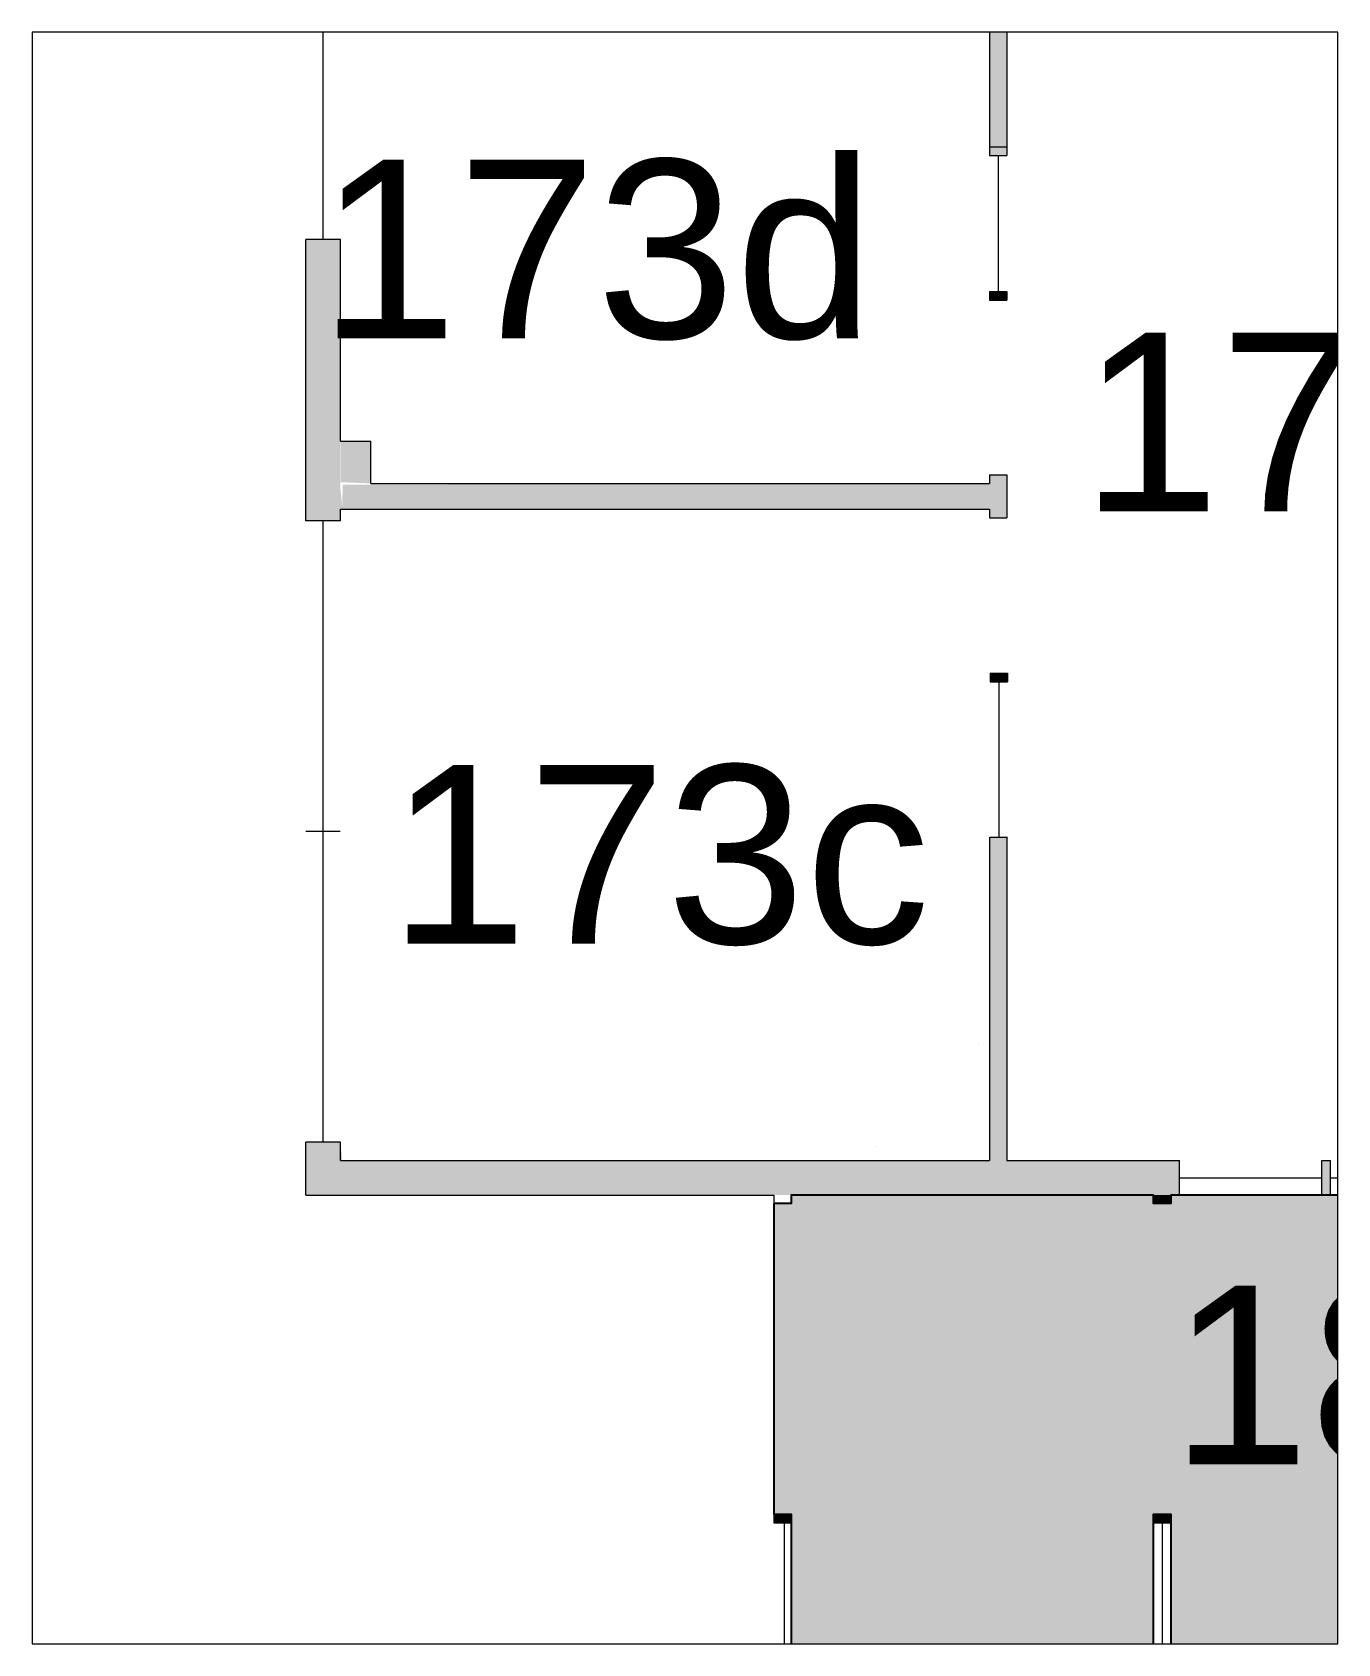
# Paper-space layout 'Layout1' of a CAD drawing. Extents: x 0.1 to 10.5, y 1.2 to 14.1.
# The model-space entities are those that its viewports show. They can reach past a viewport. Long polylines and large blocks are cut down to what shows.
import ezdxf

# ---------------------------------------------------------------- set-up
doc = ezdxf.new("R2010")
doc.units = 0
doc.header["$LTSCALE"] = 0.5
doc.header["$MEASUREMENT"] = 0
doc.layers.add('CORRIDOR HATCH', color=253, linetype='CONTINUOUS')
doc.layers.add('SOLID', color=7, linetype='CONTINUOUS')
for name, color, linetype, lineweight in [('STAIR', 7, 'CONTINUOUS', 0), ('TEXT', 7, 'CONTINUOUS', 0), ('WALL', 7, 'CONTINUOUS', 0), ('WALLS', 7, 'CONTINUOUS', 0)]:
    doc.layers.add(name, color=color, linetype=linetype, lineweight=lineweight)
doc.layers.add('VP', color=6, linetype='CONTINUOUS', plot=False)
doc.styles.add('STANDARD 2', font='arial.ttf')

msp = doc.modelspace()

# ---------------------------------------------------------------- hatches: boundary and pattern name
at = {"layer": 'CORRIDOR HATCH'}
h = msp.add_hatch(color=256, dxfattribs=at)
h.dxf.hatch_style = 1
h.paths.add_polyline_path([(2429.5, 2317.61), (2429.5, 2312.61), (2689.59, 2312.76), (2689.59, 2436.76), (2643.59, 2436.76), (2643.59, 2426.76), (2429.5, 2426.76), (2429.5, 2353.61), (2424.5, 2353.61), (2424.5, 2317.61)])
h.paths.add_polyline_path([(2313.53, 3007.26), (2313.53, 2971.26), (2315.53, 2971.26), (2315.53, 2967.26), (2313.53, 2967.26), (2313.53, 2468.26), (2315.59, 2468.26), (2315.59, 2446.76), (2313.59, 2446.76), (2313.59, 2426.76), (2312.5, 2426.61), (2312.5, 2197.61), (2163.59, 2197.61), (2163.59, 2186.62), (2159.4, 2186.61), (2159.59, 2120.76), (2390.4, 2120.76), (2390.4, 2312.61), (2424.5, 2312.61), (2424.5, 2426.61), (2389.59, 2426.76), (2389.59, 2446.76), (2387.59, 2446.76), (2387.59, 2468.26), (2389.53, 2468.26), (2389.53, 2967.26), (2387.53, 2967.26), (2387.53, 2971.26), (2389.53, 2971.26), (2389.53, 3007.26)])
h.paths.add_polyline_path([(2451.53, 3197.26), (2451.53, 3101.26), (2582.42, 3101.26), (2582.42, 3095.26), (2618.42, 3095.26), (2618.42, 3101.26), (2638.53, 3101.26), (2638.53, 3113.26), (2649.53, 3113.26), (2649.53, 3185.26), (2638.53, 3185.26), (2638.53, 3197.26)])
h.paths.add_polyline_path([(753.53, 3093.26), (753.53, 3085.26), (747.53, 3085.26), (747.53, 3013.26), (753.53, 3013.26), (753.53, 3005.26), (865.53, 3005.26), (865.53, 2973.26), (945.53, 2973.26), (945.53, 3007.26), (1680.53, 3007.26), (1680.53, 2973.26), (1728.53, 2973.26), (1728.53, 3007.26), (2313.53, 3007.26), (2389.53, 3007.26), (2638.53, 3007.26), (2638.53, 3095.26), (2389.53, 3095.26), (2389.53, 3129.26), (2313.53, 3129.26), (2313.53, 3095.26), (1383.53, 3095.26), (1383.53, 3129.26), (1335.53, 3129.26), (1335.53, 3095.26), (945.53, 3095.26), (945.53, 3127.26), (877.53, 3127.26), (875.53, 3127.26), (875.53, 3093.26)])
h.paths.add_polyline_path([(276.53, 2972.26), (276.53, 2780.26), (372.53, 2780.26), (372.53, 2930.26), (380.53, 2930.26), (380.53, 2966.26), (372.53, 2966.26), (372.53, 2972.26)])
h.paths.add_polyline_path([(376.53, 3091.26), (376.53, 3019.26), (380.53, 3019.26), (380.53, 2980.26), (464.53, 2980.26), (464.53, 3019.26), (468.53, 3019.26), (468.53, 2976.26), (380.53, 2976.26), (380.53, 2860.26), (580.03, 2860.26), (580.03, 3005.26), (747.53, 3005.26), (747.53, 3093.26), (468.53, 3093.26), (468.53, 3091.26), (464.53, 3091.26), (464.53, 3093.26), (380.53, 3093.26), (380.53, 3091.26)])

# ---------------------------------------------------------------- linework, layer by layer
msp.add_lwpolyline([(376.53, 3091.26), (376.53, 3019.26), (380.53, 3019.26), (380.53, 2980.26), (464.53, 2980.26), (464.53, 3019.26), (468.53, 3019.26), (468.53, 2976.26), (380.53, 2976.26), (380.53, 2860.26), (580.03, 2860.26), (580.03, 3005.26), (747.53, 3005.26), (747.53, 3093.26), (468.53, 3093.26), (468.53, 3091.26), (464.53, 3091.26), (464.53, 3093.26), (380.53, 3093.26), (380.53, 3091.26)], close=True, dxfattribs=at)
at = {"layer": 'SOLID'}
for p, q in [((424.02, 3128.45), (424.02, 3128.45)), ((400.02, 3104.45), (400.02, 3104.45))]:
    msp.add_line(p, q, dxfattribs=at)
for points in [[(426.53, 3411.26), (430.53, 3411.26), (426.53, 3334.26), (430.53, 3334.26)], [(276.08, 3314.79), (268.03, 3314.79), (276.03, 3249.55), (268.03, 3249.55)], [(426.53, 3302.76), (426.53, 3300.76), (430.53, 3302.76), (430.53, 3300.76)], [(276.08, 3268.01), (283.08, 3268.01), (276.08, 3258.51), (283.08, 3258.26)], [(275.91, 3258.51), (276.53, 3252.37), (268.03, 3258.51), (268.03, 3252.37)], [(426.53, 3258.26), (426.53, 3252.26), (276.55, 3257.94), (276.53, 3252.26)], [(430.53, 3260.26), (426.53, 3260.26), (430.53, 3250.26), (426.53, 3250.26)], [(426.53, 3101.26), (430.53, 3101.26), (426.53, 3176.26), (430.53, 3176.26)], [(276.53, 3101.26), (268.03, 3093.26), (276.03, 3105.55), (268.03, 3105.55)], [(283.14, 3101.26), (283.14, 3093.26), (276.53, 3101.26), (268.03, 3093.26)], [(470.53, 3101.26), (468.53, 3093.26), (283.14, 3101.26), (283.14, 3093.26)], [(470.53, 3101.26), (470.53, 3093.26), (468.53, 3093.26)], [(505.53, 3101.26), (503.53, 3101.26), (505.53, 3093.26), (503.53, 3093.26)], [(468.53, 3093.26), (468.53, 3091.26), (464.53, 3093.26), (464.53, 3091.26)], [(376.53, 3019.26), (376.53, 3017.26), (380.53, 3019.26), (380.53, 3017.26)], [(464.53, 3019.26), (464.53, 3017.26), (468.53, 3019.26), (468.53, 3017.26)]]:
    msp.add_solid(points, dxfattribs=at)
at = {"layer": 'STAIR'}
for p, q in [((272.03, 3314.79), (272.03, 3386.01)), ((428.53, 3334.26), (428.53, 3302.76)), ((272.03, 3105.55), (272.03, 3249.55)), ((428.66, 3212.25), (428.66, 3176.25)), ((268.03, 3102.36), (268.03, 3105.55)), ((268.03, 3093.26), (268.03, 3105.55)), ((470.53, 3097.26), (503.53, 3097.26)), ((505.53, 3097.26), (537.53, 3097.26)), ((378.93, 3017.26), (378.93, 2982.26)), ((466.53, 3017.26), (466.53, 2982.26))]:
    msp.add_line(p, q, dxfattribs=at)
at = {"layer": 'WALL'}
for p, q in [((430.53, 3411.26), (430.53, 3334.26)), ((430.53, 3411.26), (430.53, 3334.26)), ((426.53, 3384.76), (426.53, 3334.26)), ((426.53, 3336.26), (430.53, 3336.26)), ((426.53, 3336.26), (430.53, 3336.26)), ((426.53, 3336.26), (430.53, 3336.26)), ((426.53, 3336.26), (430.53, 3336.26)), ((426.53, 3334.26), (430.53, 3334.26)), ((426.53, 3334.26), (430.53, 3334.26)), ((426.53, 3334.26), (430.53, 3334.26)), ((426.53, 3334.26), (430.53, 3334.26)), ((276.08, 3314.79), (268.08, 3314.79)), ((268.08, 3249.55), (268.08, 3314.79)), ((268.08, 3249.55), (268.08, 3314.79)), ((268.08, 3249.55), (268.08, 3314.51)), ((268.08, 3249.55), (268.08, 3314.51)), ((276.08, 3268.01), (276.08, 3314.79)), ((426.53, 3302.76), (426.53, 3300.76)), ((426.53, 3302.76), (430.53, 3302.76)), ((426.53, 3302.76), (426.53, 3300.76)), ((426.53, 3302.76), (430.53, 3302.76)), ((426.53, 3302.76), (430.53, 3302.76)), ((426.53, 3302.76), (426.53, 3300.76)), ((426.53, 3300.76), (430.53, 3300.76)), ((426.53, 3300.76), (430.53, 3300.76)), ((426.53, 3300.76), (430.53, 3300.76)), ((430.53, 3302.76), (430.53, 3300.76)), ((276.08, 3268.01), (283.08, 3268.01)), ((276.08, 3268.01), (283.08, 3268.01)), ((276.08, 3268.01), (283.08, 3268.01)), ((283.08, 3258.26), (283.08, 3268.01)), ((283.08, 3258.26), (283.08, 3268.01)), ((283.08, 3258.26), (283.08, 3268.01)), ((283.08, 3258.26), (426.53, 3258.26)), ((426.53, 3260.26), (430.53, 3260.26)), ((426.53, 3260.26), (426.53, 3258.26)), ((430.53, 3260.26), (430.53, 3250.26)), ((276.08, 3252.26), (426.53, 3252.26)), ((276.08, 3249.55), (276.08, 3252.26)), ((276.53, 3252.26), (426.53, 3252.26)), ((276.53, 3252.26), (426.53, 3252.26)), ((276.53, 3252.26), (426.53, 3252.26)), ((426.53, 3252.26), (426.53, 3250.26)), ((426.53, 3252.26), (426.53, 3250.26)), ((426.53, 3252.26), (426.53, 3250.26)), ((426.53, 3252.26), (426.53, 3250.26)), ((426.53, 3252.26), (426.53, 3250.26)), ((276.08, 3249.55), (268.08, 3249.55)), ((426.53, 3250.26), (430.53, 3250.26)), ((426.53, 3250.26), (430.53, 3250.26)), ((426.53, 3250.26), (430.53, 3250.26)), ((426.53, 3250.26), (430.53, 3250.26)), ((426.66, 3214.25), (426.66, 3212.25)), ((426.66, 3214.25), (430.66, 3214.25)), ((430.66, 3214.25), (430.66, 3212.25)), ((426.66, 3212.25), (430.66, 3212.25)), ((276.03, 3177.55), (268.03, 3177.55)), ((426.53, 3176.26), (426.53, 3101.26)), ((426.66, 3176.25), (430.66, 3176.25)), ((430.53, 3176.26), (430.53, 3101.26)), ((276.08, 3105.55), (268.03, 3105.55)), ((276.08, 3101.26), (276.08, 3105.55)), ((276.08, 3101.26), (426.53, 3101.26)), ((430.53, 3101.26), (470.53, 3101.26)), ((470.53, 3093.26), (470.53, 3101.26)), ((503.53, 3093.26), (503.53, 3101.26)), ((503.53, 3101.26), (505.53, 3101.26)), ((505.53, 3093.26), (505.53, 3101.26)), ((268.03, 3093.26), (376.53, 3093.26)), ((376.53, 3093.26), (376.53, 3091.26)), ((376.53, 3091.26), (380.53, 3091.26)), ((380.53, 3093.26), (464.53, 3093.26)), ((380.53, 3093.26), (380.53, 3091.26)), ((464.53, 3093.26), (464.53, 3091.26)), ((464.53, 3091.26), (468.53, 3091.26)), ((468.53, 3093.26), (470.53, 3093.26)), ((468.53, 3093.26), (468.53, 3091.26)), ((503.53, 3093.26), (505.53, 3093.26)), ((376.53, 3019.26), (376.53, 3017.26)), ((376.53, 3019.26), (380.53, 3019.26)), ((380.53, 3019.26), (380.53, 3017.26)), ((464.53, 3019.26), (464.53, 3017.26)), ((464.53, 3019.26), (468.53, 3019.26)), ((468.53, 3019.26), (468.53, 3017.26)), ((376.53, 3017.26), (380.53, 3017.26)), ((464.53, 3017.26), (468.53, 3017.26))]:
    msp.add_line(p, q, dxfattribs=at)
at = {"layer": 'WALLS'}
msp.add_solid([(430.66, 3214.25), (430.66, 3212.25), (426.66, 3214.25), (426.66, 3212.25)], dxfattribs=at)

# ---------------------------------------------------------------- texts
at = {"layer": 'TEXT', "style": 'STANDARD 2'}
for s, p in [('173d', (271.04, 3291.9)), ('173b', (447.71, 3251.77)), ('173c', (287.24, 3151.53)), ('181', (468.53, 3030.81))]:
    msp.add_text(s, height=41.424, dxfattribs=at).set_placement(p)

psp = doc.layouts.get("Layout1")

# ---------------------------------------------------------------- viewports
at = {"layer": 'VP'}
psp.add_viewport(center=(5.314, 7.614), size=(10.448, 12.8998), view_center_point=(355.921, 3176.032), view_height=373.6284, dxfattribs=at)

doc.saveas('drawing.dxf')
